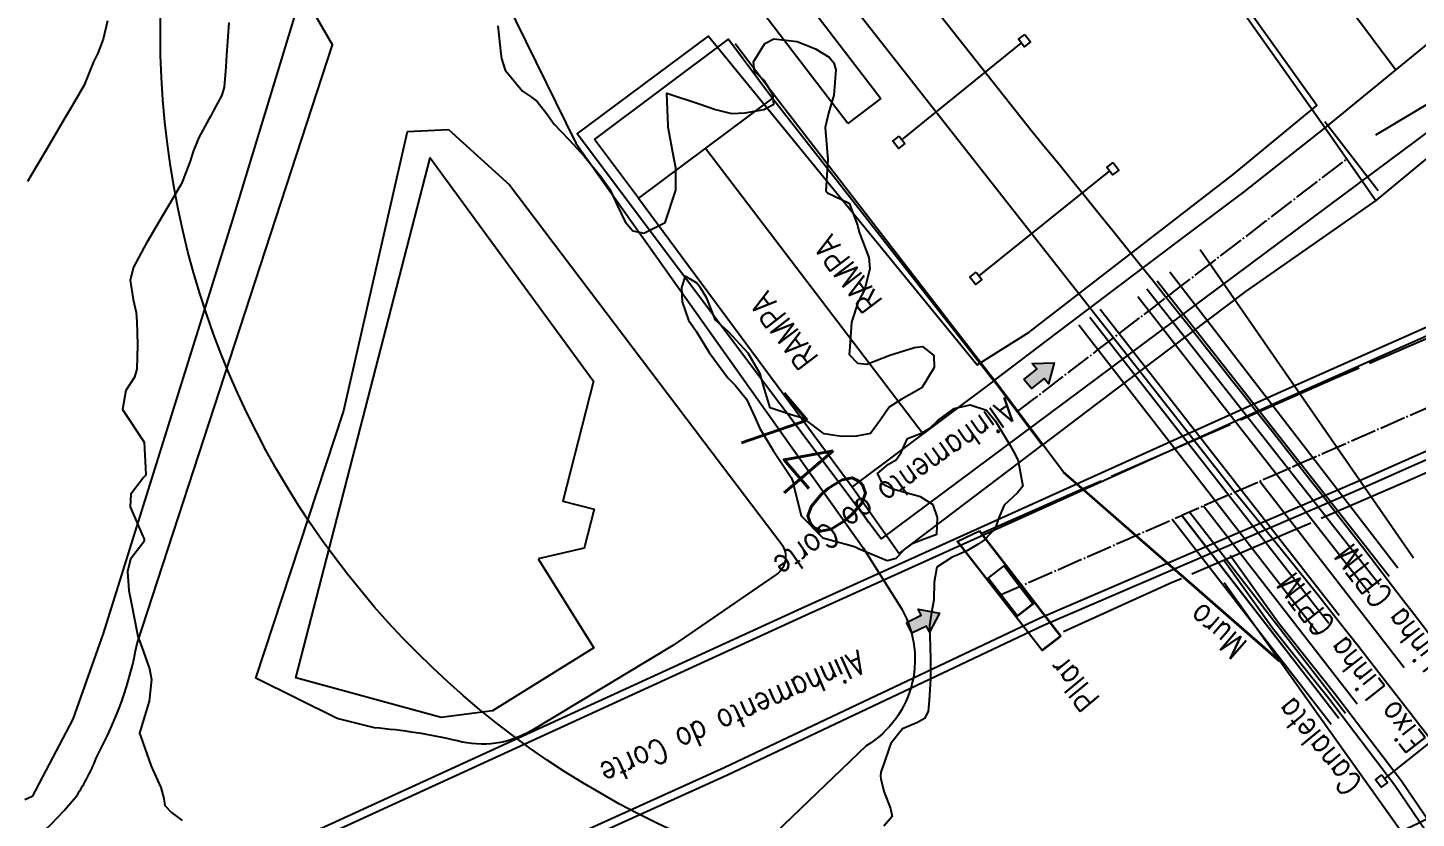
# Model space of a CAD drawing. Header units: metres. Extents: x 318500 to 325275, y 7408834 to 7428799.
# Drawn here: x 320381.1 to 320466.9, y 7410218.3 to 7410267.1 of the extents above; entities that cross this region are included whole.
import ezdxf
from ezdxf.enums import TextEntityAlignment as Align

# ---------------------------------------------------------------- set-up
doc = ezdxf.new("R2010")
doc.units = ezdxf.units.M
doc.header["$MEASUREMENT"] = 0
for name, pattern in [('CONTINUO', [0]), ('TRACEJADO', [8.7, 8, -0.7]), ('TRACO-PONTO', [1.88, 1.6, -0.14, 0, -0.14])]:
    doc.linetypes.add(name, pattern=pattern)
for name, color, linetype in [('ALINHAMENTO_CORTES', 45, 'Continuous'), ('CANALETA', 151, 'Continuous'), ('Canaleta de Drenagem', 151, 'Continuous'), ('Cotas', 45, 'Continuous'), ('Curvas de Nivel 1m', 11, 'Continuous'), ('Curvas de Nivel 5m', 15, 'Continuous'), ('Divisas', 45, 'Continuous'), ('Edificações', 30, 'Continuous'), ('EIXO', 45, 'Continuous'), ('LASTRO', 45, 'Continuous'), ('Linha Férrea', 20, 'Continuous'), ('MURO', 30, 'Continuous'), ('PASSARELA', 45, 'Continuous'), ('PILAR', 45, 'Continuous'), ('PLATAFORMA', 45, 'Continuous'), ('Pontes_Viadutos_Tubos', 190, 'Continuous'), ('Pórticos', 45, 'Continuous'), ('TEXTO', 45, 'Continuous'), ('TG', 45, 'Continuous'), ('TRILHO', 45, 'Continuous'), ('VIADUTO', 190, 'Continuous'), ('Vias Primárias', 230, 'Continuous')]:
    doc.layers.add(name, color=color, linetype=linetype)
doc.styles.add('ROMANS', font='romans', dxfattribs={"height": 0.2})
doc.styles.add('Style-STANDARD', font='STANDARD.shx')

# ---------------------------------------------------------------- blocks, each defined once
blk = doc.blocks.new('C0730DB0C790475312D094')
at = {"layer": 'TEXTO'}
blk.add_hatch(color=1, dxfattribs=at).paths.add_polyline_path([(-0.463, 0.576), (0.327, 1.212), (0.058, 1.547), (1.403, 1.604), (1.06, 0.302), (0.79, 0.636), (0, 0)])
at = {"layer": 'TEXTO', "color": 2, "linetype": 'CONTINUO'}
blk.add_polyline3d([(-0.463, 0.576, 0), (0.327, 1.212, 0), (0.058, 1.547, 0), (1.403, 1.604, 0), (1.06, 0.302, 0), (0.79, 0.636, 0), (0, 0, 0)], close=True, dxfattribs=at)
blk = doc.blocks.new('AAD0DA48CCA041FD12D094')
at = {"layer": 'TEXTO'}
blk.add_hatch(color=1, dxfattribs=at).paths.add_polyline_path([(-0.324, 0.664), (0.588, 1.109), (0.4, 1.495), (1.724, 1.252), (1.1, 0.059), (0.912, 0.445), (0, 0)])
at = {"layer": 'TEXTO', "color": 2, "linetype": 'CONTINUO'}
blk.add_polyline3d([(-0.324, 0.664, 0), (0.588, 1.109, 0), (0.4, 1.495, 0), (1.724, 1.252, 0), (1.1, 0.059, 0), (0.912, 0.445, 0), (0, 0, 0)], close=True, dxfattribs=at)

msp = doc.modelspace()

# ---------------------------------------------------------------- linework, layer by layer
at = {"layer": 'ALINHAMENTO_CORTES', "linetype": 'TRACO-PONTO', "flags": 128}
for points in [[(320441.149, 7410232.05), (320441.169, 7410232.059), (320441.26, 7410232.098), (320441.267, 7410232.102), (320442.409, 7410232.603), (320442.419, 7410232.607), (320442.531, 7410232.656), (320442.54, 7410232.66), (320442.722, 7410232.74), (320447.683, 7410234.917), (320449.172, 7410235.57), (320449.575, 7410235.747), (320449.602, 7410235.758), (320451.852, 7410236.745), (320451.862, 7410236.75), (320452.425, 7410236.997), (320452.432, 7410237), (320452.913, 7410237.211), (320453.78, 7410237.591), (320454.501, 7410237.907), (320455.314, 7410238.264), (320456.07, 7410238.596), (320456.839, 7410238.933), (320457.256, 7410239.116), (320458.273, 7410239.562), (320458.999, 7410239.881), (320459.755, 7410240.213), (320460.531, 7410240.553), (320462.026, 7410241.209), (320464.465, 7410242.279), (320472.917, 7410245.987), (320473.242, 7410246.13), (320473.247, 7410246.132), (320473.37, 7410246.186), (320473.396, 7410246.197), (320474.495, 7410246.679), (320474.522, 7410246.691), (320474.645, 7410246.745), (320474.656, 7410246.75), (320481.128, 7410249.59), (320481.72, 7410249.849), (320481.75, 7410249.862), (320483.067, 7410250.44), (320485.511, 7410251.513), (320486.275, 7410251.848), (320487.625, 7410252.44), (320490.978, 7410253.911), (320491.593, 7410254.181), (320491.621, 7410254.193), (320491.723, 7410254.238), (320491.737, 7410254.244), (320492.856, 7410254.735), (320492.87, 7410254.741), (320492.934, 7410254.769), (320492.961, 7410254.781), (320493.026, 7410254.809), (320497.062, 7410256.58), (320499.223, 7410257.528), (320501.974, 7410258.735), (320504.422, 7410259.809), (320505.835, 7410260.429), (320507.281, 7410261.064), (320509.916, 7410262.22), (320509.961, 7410262.239), (320509.974, 7410262.245), (320510.082, 7410262.293), (320510.123, 7410262.31), (320511.154, 7410262.763), (320511.194, 7410262.78), (320511.295, 7410262.825), (320511.313, 7410262.833)], [(320442.257, 7410243.394), (320442.3, 7410243.427), (320442.307, 7410243.433), (320443.256, 7410244.16), (320445.453, 7410245.844), (320445.883, 7410246.174), (320447.268, 7410247.236), (320447.913, 7410247.73), (320448.547, 7410248.217), (320449.794, 7410249.173), (320450.408, 7410249.643), (320450.983, 7410250.084), (320451.617, 7410250.571), (320452.373, 7410251.151), (320454.183, 7410252.538), (320454.196, 7410252.548), (320457.641, 7410255.189), (320457.658, 7410255.203), (320460.945, 7410257.723), (320462.626, 7410259.011)]]:
    msp.add_lwpolyline(points, dxfattribs=at)
at = {"layer": 'CANALETA', "linetype": 'CONTINUO'}
for points in [[(320451.852, 7410236.745, 0), (320461.657, 7410224.099, 0)], [(320451.862, 7410236.75, 0), (320461.666, 7410224.105, 0)], [(320452.425, 7410236.997, 0), (320462.136, 7410224.47, 0)]]:
    msp.add_polyline3d(points, dxfattribs=at)
at = {"layer": 'Canaleta de Drenagem'}
for points in [[(320548.852, 7410086.716), (320537.01, 7410107.92), (320534.532, 7410112.691), (320529.5, 7410121.713), (320521.46, 7410135.124), (320517.759, 7410141.023), (320514.108, 7410146.971), (320507.802, 7410157.393), (320502.759, 7410165.134), (320497.792, 7410172.894), (320494.992, 7410177.4), (320489.144, 7410186.324), (320482.294, 7410196.673), (320475.6, 7410205.699), (320469.476, 7410214.61), (320465.597, 7410220.307), (320461.486, 7410225.694), (320460.214, 7410227.287), (320458.032, 7410230.019), (320455.005, 7410234.252)], [(320549.264, 7410086.904), (320537.451, 7410108.158), (320534.972, 7410112.929), (320529.933, 7410121.963), (320521.887, 7410135.385), (320518.184, 7410141.286), (320514.535, 7410147.232), (320508.226, 7410157.659), (320503.179, 7410165.405), (320498.214, 7410173.161), (320495.414, 7410177.669), (320489.561, 7410186.599), (320482.7, 7410196.966), (320476.014, 7410205.966), (320469.902, 7410214.86), (320466.009, 7410220.577), (320461.875, 7410225.995), (320460.596, 7410227.596), (320458.431, 7410230.307), (320455.419, 7410234.519)]]:
    msp.add_lwpolyline(points, dxfattribs=at)
at = {"layer": 'Curvas de Nivel 1m', "flags": 128}
for points, elevation in [([(320386.041, 7410267.556), (320385.787, 7410266.421), (320385.443, 7410265.562), (320385.187, 7410265.009), (320384.61, 7410263.57), (320383.864, 7410262.308), (320383.438, 7410261.587), (320382.565, 7410260.101), (320382.275, 7410259.604), (320381.634, 7410258.523), (320381.102, 7410257.621)], 742), ([(320393.539, 7410267.457), (320393.458, 7410266.267), (320393.409, 7410265.458), (320393.369, 7410264.718), (320393.259, 7410263.46), (320393.112, 7410262.953), (320392.587, 7410261.962), (320392.407, 7410261.647), (320392.305, 7410261.473), (320391.696, 7410260.351), (320391.35, 7410259.482), (320391.151, 7410258.884), (320390.616, 7410257.489), (320390.589, 7410257.429), (320390.528, 7410257.324), (320389.843, 7410256.167), (320389.451, 7410255.506), (320388.483, 7410253.852), (320388.301, 7410253.523), (320387.665, 7410252.329), (320387.44, 7410251.535), (320387.634, 7410250.33), (320387.814, 7410249.529), (320387.859, 7410248.973), (320387.909, 7410247.527), (320387.866, 7410246.039), (320387.712, 7410245.53), (320387.182, 7410244.713), (320386.971, 7410243.534), (320388.32, 7410241.52), (320388.415, 7410239.518), (320388.371, 7410239.437), (320388.287, 7410239.353), (320387.495, 7410238.305), (320387.457, 7410237.528), (320388.242, 7410235.709), (320388.303, 7410235.581), (320388.318, 7410235.519), (320388.32, 7410235.438), (320388.236, 7410235.275), (320387.461, 7410234.288), (320387.287, 7410233.529), (320387.374, 7410232.347), (320387.522, 7410231.527), (320387.851, 7410229.836), (320387.933, 7410229.522), (320388.151, 7410228.917), (320388.653, 7410227.512), (320388.765, 7410226.866), (320388.623, 7410225.512), (320388.082, 7410223.756), (320388.034, 7410223.567), (320388.035, 7410223.52), (320388.078, 7410223.368), (320388.754, 7410221.509), (320389.344, 7410220.187), (320389.52, 7410219.497), (320389.588, 7410219.069), (320390.012, 7410218.643), (320390.668, 7410218.142)], 741)]:
    msp.add_lwpolyline(points, dxfattribs=dict(at, elevation=elevation))
at = {"layer": 'Curvas de Nivel 5m', "elevation": 740, "flags": 128}
msp.add_lwpolyline([(320410.17, 7410267.235), (320410.362, 7410265.515), (320410.396, 7410265.232), (320410.629, 7410264.504), (320411.686, 7410263.214), (320412.241, 7410262.84), (320412.604, 7410262.577), (320413.204, 7410261.798), (320413.637, 7410261.184), (320414.575, 7410260.195), (320415.531, 7410259.16), (320416.542, 7410257.925), (320417.079, 7410257.142), (320417.551, 7410256.165), (320418.038, 7410255.127), (320418.502, 7410254.568), (320419.186, 7410254.424), (320420.51, 7410255.09), (320421.16, 7410257.084), (320421.159, 7410258.476), (320421.04, 7410259.085), (320420.7, 7410260.977), (320420.687, 7410261.089), (320420.61, 7410263.09), (320422.603, 7410262.418), (320423.611, 7410262.066), (320424.598, 7410261.834), (320425.447, 7410261.876), (320426.601, 7410262.082), (320427.213, 7410262.395), (320427.164, 7410263.004), (320426.623, 7410263.864), (320426.036, 7410264.424), (320425.966, 7410265.02), (320426.657, 7410266.145), (320427.229, 7410266.437), (320428.659, 7410266.277), (320429.795, 7410265.83), (320430.645, 7410265.315), (320430.923, 7410264.956), (320431.055, 7410264.532), (320430.935, 7410262.955), (320430.599, 7410261.854), (320430.389, 7410260.963), (320430.56, 7410258.96), (320430.439, 7410257.054), (320430.477, 7410256.961), (320430.53, 7410256.929), (320431.876, 7410256.292), (320432.39, 7410254.932), (320432.504, 7410254.502), (320433.09, 7410252.921), (320433.152, 7410252.238), (320432.826, 7410250.924), (320432.443, 7410250.197), (320432.03, 7410248.936), (320431.925, 7410247.419), (320431.868, 7410246.938), (320432.392, 7410246.397), (320432.976, 7410246.337), (320434.4, 7410246.9), (320435.921, 7410247.371), (320436.408, 7410247.422), (320437.1, 7410246.869), (320437.122, 7410246.136), (320436.37, 7410244.88), (320435.096, 7410244.159), (320434.358, 7410243.674), (320433.816, 7410242.908), (320433.195, 7410242.06), (320432.335, 7410241.898), (320431.405, 7410241.873), (320430.336, 7410242.044), (320429.07, 7410242.973), (320428.352, 7410243.191), (320427.006, 7410243.65), (320426.577, 7410245.007), (320426.381, 7410245.745), (320425.635, 7410247.021), (320424.419, 7410248.333), (320423.613, 7410249.048), (320423.075, 7410250.423), (320422.7, 7410251.058), (320422.454, 7410251.357), (320421.752, 7410251.779), (320421.517, 7410251.074), (320421.566, 7410250.198), (320421.952, 7410249.067), (320422.42, 7410248.371), (320423.222, 7410247.052), (320424.377, 7410245.496), (320424.84, 7410245.033), (320425.524, 7410244.185), (320426.062, 7410243.014), (320426.341, 7410242.409), (320427.191, 7410240.997), (320428.295, 7410239.342), (320428.435, 7410238.979), (320428.455, 7410238.811), (320428.904, 7410236.974), (320430.25, 7410235.614), (320432.055, 7410235.121), (320432.242, 7410235.046), (320432.503, 7410234.926), (320434.23, 7410234.202), (320434.778, 7410234.348), (320435.294, 7410234.889), (320435.84, 7410235.29), (320436.249, 7410235.451), (320437.288, 7410235.831), (320437.345, 7410236.864), (320437.059, 7410237.649), (320436.283, 7410238.137), (320434.577, 7410238.607), (320434.289, 7410238.764), (320434.193, 7410238.806), (320433.976, 7410238.905), (320433.634, 7410239.576), (320434.309, 7410240.156), (320434.775, 7410240.433), (320435.097, 7410240.892), (320435.483, 7410241.738), (320436.338, 7410242.084), (320436.842, 7410242.373), (320437.349, 7410242.865), (320438.358, 7410243.603), (320439.36, 7410243.835), (320440.357, 7410243.498), (320440.922, 7410242.814), (320441.829, 7410241.304), (320442.118, 7410240.802), (320442.314, 7410240.374), (320442.6, 7410238.795), (320442.286, 7410238.388), (320441.454, 7410237.632), (320441.112, 7410236.812), (320440.895, 7410236.179), (320440.25, 7410235.496), (320439.845, 7410235.227), (320439.188, 7410234.836), (320438.551, 7410234.53), (320438.233, 7410234.411), (320437.294, 7410233.794), (320437.123, 7410232.866), (320437.109, 7410231.776), (320436.936, 7410230.869), (320436.849, 7410230.201), (320436.873, 7410228.869), (320436.912, 7410228.105), (320436.913, 7410226.868), (320436.828, 7410225.58), (320436.75, 7410224.87), (320436.538, 7410224.439), (320436.1, 7410224.195), (320435.178, 7410223.805), (320434.457, 7410222.896), (320434.352, 7410222.621), (320434.063, 7410221.767), (320433.828, 7410221.129), (320433.81, 7410220.904), (320433.834, 7410220.69), (320434.04, 7410219.893), (320434.43, 7410218.896), (320434.528, 7410218.39), (320434.013, 7410217.793)], dxfattribs=at)
at = {"layer": 'Divisas'}
msp.add_lwpolyline([(320671.478, 7409910.677), (320655.124, 7409925.073), (320650.169, 7409929.769), (320632.548, 7409951.504), (320614.502, 7409975.361), (320595.14, 7410001.243), (320593.895, 7410002.908), (320577.25, 7409993.447), (320535.714, 7410079.205), (320531.362, 7410088.4), (320525.164, 7410099.36), (320534.916, 7410103.491), (320520.404, 7410123.836), (320522.708, 7410125.959), (320511.882, 7410140.84), (320494.12, 7410163.929), (320496.941, 7410168.238), (320487.821, 7410179.665), (320483.208, 7410185.432), (320486.538, 7410188.585), (320455.04, 7410232.829)], dxfattribs=at)
at = {"layer": 'Edificações'}
msp.add_lwpolyline([(320375.938, 7410290.126), (320382.213, 7410286.765), (320383.343, 7410285.549), (320397.76, 7410268.448), (320397.517, 7410267.573), (320393.803, 7410255.346), (320385.786, 7410229.7), (320383.898, 7410224.401), (320381.403, 7410219.637), (320380.947, 7410219.424)], dxfattribs=at)
msp.add_lwpolyline([(320412.659, 7410234.308), (320416.093, 7410228.823), (320409.845, 7410224.912), (320406.67, 7410224.519), (320397.686, 7410226.951), (320405.993, 7410259.088), (320416.071, 7410245.289), (320414.183, 7410237.875), (320416.114, 7410237.383), (320415.502, 7410234.981)], close=True, dxfattribs=at)
at = {"layer": 'EIXO', "linetype": 'CONTINUO'}
for points in [[(320464.622, 7410232.723, 739.426), (320450.279, 7410250.98, 739.434)], [(320461.521, 7410230.325, 739.488), (320446.749, 7410249.219, 739.434)]]:
    msp.add_polyline3d(points, dxfattribs=at)
at = {"layer": 'LASTRO', "linetype": 'CONTINUO'}
for points in [[(320453.571, 7410253.422, 739.483), (320466.757, 7410234.375, 739.321)], [(320465.785, 7410233.727, 739.481), (320451.7, 7410252.026, 739.581)], [(320457.256, 7410239.116, 0), (320466.18, 7410227.606, 0)], [(320453.78, 7410237.591, 0), (320463.271, 7410225.35, 0)], [(320452.913, 7410237.211, 0), (320462.545, 7410224.787, 0)]]:
    msp.add_polyline3d(points, dxfattribs=at)
at = {"layer": 'Linha Férrea'}
for points in [[(321000, 7409665.789, 0.078197), (320889.691, 7409761.645, 0.016428), (320831.735, 7409795.8, -0.029281), (320758.162, 7409840.189, -0.075107), (320633.213, 7409959.145, -0.038123), (320591.245, 7410019.369), (320569.878, 7410055.984), (320528.944, 7410130.121, 0.044252), (320455.674, 7410238.482), (320423.409, 7410279.545, -0.076357), (320336.109, 7410440.077, -0.029288), (320307.678, 7410537.206, 0.027041), (320278.586, 7410637.586, 0.100983), (320172.348, 7410808.477, 0.013159)], [(321000, 7409672.461, 0.064653), (320912.297, 7409751.466, 0.030753), (320836.249, 7409797.862, -0.016147), (320768.63, 7409837.796, -0.116635), (320583.997, 7410039.771), (320542.786, 7410113.919, 0.026405), (320494.03, 7410193.917, 0.017029), (320443.189, 7410260.7), (320429.493, 7410278.025, -0.097268), (320322.982, 7410493.451), (320310.757, 7410540.446), (320304.231, 7410567.008, 0.019913), (320282.851, 7410638.027, 0.100687), (320180.06, 7410806.177, 0.011092)]]:
    msp.add_lwpolyline(points, format="xyb", dxfattribs=at)
at = {"layer": 'MURO', "linetype": 'CONTINUO'}
for points in [[(320445.108, 7410239.682, 739.704), (320440.924, 7410245.262, 739.59)], [(320458.476, 7410227.959, 741.788), (320445.093, 7410239.669, 742.214)], [(320445.108, 7410239.682, 739.704), (320458.532, 7410227.962, 739.232)], [(320452.432, 7410237, 0), (320462.143, 7410224.475, 0)]]:
    msp.add_polyline3d(points, dxfattribs=at)
at = {"layer": 'PASSARELA', "linetype": 'CONTINUO'}
for points in [[(320452.75, 7410281.83, 0), (320465.661, 7410264.517, 0)], [(320448.538, 7410278.95, 739.713), (320461.28, 7410260.937, 747.21)], [(320461.28, 7410260.937, 747.21), (320470.042, 7410268.098, 744.982), (320473.339, 7410263.826, 744.982), (320464.414, 7410256.452, 747.167)], [(320424.832, 7410266.141, 745.577), (320427.519, 7410262.638, 745.569), (320440.924, 7410245.262, 739.59)], [(320427.131, 7410262.777, 739.872), (320440.822, 7410245.307, 747.205)], [(320461.275, 7410261.331, 739.607), (320464.571, 7410257.06, 739.58)], [(320422.995, 7410259.682, 0), (320436.443, 7410242.029, 0)], [(320418.858, 7410256.587, 745.6), (320432.064, 7410238.751, 748.34), (320434.974, 7410234.637, 743.704), (320443.795, 7410241.342, 747.188)], [(320440.822, 7410245.307, 747.205), (320432.064, 7410238.751, 748.34)]]:
    msp.add_polyline3d(points, dxfattribs=at)
at = {"layer": 'PILAR', "linetype": 'CONTINUO'}
for points in [[(320444.95, 7410229.536, 747.278), (320443.802, 7410228.65, 747.278), (320438.545, 7410235.386, 747.303), (320439.933, 7410236.041, 747.303)], [(320439.932, 7410236.026, 747.79), (320438.582, 7410235.377, 747.79), (320443.807, 7410228.674, 747.771), (320444.938, 7410229.534, 747.771)], [(320439.932, 7410236.026, 747.79), (320444.938, 7410229.534, 747.771)], [(320444.95, 7410229.536, 747.278), (320439.933, 7410236.041, 747.303)]]:
    msp.add_polyline3d(points, dxfattribs=at)
for points in [[(320442.273, 7410230.771, 739.887), (320443.255, 7410231.521, 739.887), (320441.431, 7410233.89, 739.887), (320440.459, 7410233.148, 739.887)], [(320442.274, 7410230.784, 747.043), (320443.234, 7410231.526, 747.043), (320441.43, 7410233.88, 747.033), (320440.469, 7410233.146, 747.033)]]:
    msp.add_polyline3d(points, close=True, dxfattribs=at)
at = {"layer": 'PLATAFORMA', "linetype": 'CONTINUO'}
for points in [[(320322.711, 7410473.72, 741.083), (320328.235, 7410456.266, 741.101), (320334.112, 7410439.718, 741.145), (320340.048, 7410423.755, 741.105), (320346.938, 7410406.982, 741.079), (320354.342, 7410390.52, 741.069), (320361.891, 7410374.709, 741.145), (320369.992, 7410358.827, 741.137), (320378.442, 7410343.681, 741.134), (320386.915, 7410329.402, 741.105), (320396.178, 7410314.848, 741.041), (320405.547, 7410300.923, 741.011), (320414.966, 7410287.658, 740.981), (320425.478, 7410273.67, 740.894), (320433.828, 7410262.744, 740.805)], [(320431.788, 7410261.209, 741.069), (320423.431, 7410272.145, 740.894), (320412.886, 7410286.176, 740.981), (320403.42, 7410299.507, 741.011), (320394.008, 7410313.498, 741.041), (320384.697, 7410328.126, 741.105), (320376.178, 7410342.483, 741.134), (320367.68, 7410357.715, 741.137), (320359.535, 7410373.685, 741.145), (320351.952, 7410389.565, 741.069), (320344.513, 7410406.106, 741.079), (320337.584, 7410422.975, 741.105), (320331.621, 7410439.008, 741.145), (320326.103, 7410455.907, 741.111), (320321.385, 7410473.358, 741.081)], [(320433.828, 7410262.744, 740.805), (320431.788, 7410261.209, 741.069)], [(320443.795, 7410241.342, 747.188), (320440.822, 7410245.307, 747.205), (320444.665, 7410248.226, 747.204), (320448.463, 7410251.103, 747.199), (320452.322, 7410254.021, 747.199), (320456.289, 7410256.988, 747.196), (320461.28, 7410260.937, 747.21)], [(320461.28, 7410260.937, 747.21), (320464.414, 7410256.452, 747.167), (320456.374, 7410250.835, 747.155), (320447.221, 7410243.922, 747.178), (320443.795, 7410241.342, 747.188)]]:
    msp.add_polyline3d(points, dxfattribs=at)
msp.add_polyline3d([(320416.138, 7410260.222, 745.6), (320424.412, 7410266.412, 739.925), (320427.131, 7410262.777, 739.872), (320418.858, 7410256.587, 745.6)], close=True, dxfattribs=at)
at = {"layer": 'Pontes_Viadutos_Tubos'}
msp.add_lwpolyline([(320362.716, 7410200.913), (320397.695, 7410216.957), (320428.924, 7410231.262), (320458.536, 7410244.624), (320492.248, 7410259.603), (320521.931, 7410272.632), (320560.468, 7410289.216), (320591.096, 7410302.589), (320614.095, 7410312.634), (320615.385, 7410313.304), (320601.623, 7410308.339), (320586.095, 7410305.236, -0.103956), (320536.449, 7410307.847, -0.045941), (320512.452, 7410316.095), (320497.846, 7410322.398), (320488.684, 7410326.09), (320478.96, 7410329.39), (320472.833, 7410331.175), (320459.74, 7410333.733, 0.027011), (320445.235, 7410334.537, 0.04008), (320422.939, 7410332.722, 0.051167), (320395.572, 7410325.108, 0.021537), (320378.182, 7410316.128, 0.069445)], format="xyb", dxfattribs=at)
msp.add_lwpolyline([(320652.082, 7410318.82), (320649.878, 7410319.268), (320639.688, 7410315.647), (320623.463, 7410308.913), (320603.013, 7410299.95), (320581.897, 7410290.7), (320558.604, 7410280.563), (320533.452, 7410269.785), (320508.75, 7410258.877), (320483.853, 7410247.653), (320463.892, 7410238.792), (320443.878, 7410230.195), (320424.368, 7410220.954), (320401.972, 7410210.814), (320382.08, 7410201.832), (320363.272, 7410193.229), (320331.033, 7410179.512), (320329.955, 7410178.208)], dxfattribs=at)
msp.add_lwpolyline([(320443.009, 7410248.326), (320455.598, 7410258.049), (320460.767, 7410262.316), (320445.92, 7410283.082), (320453.8, 7410288.873), (320472.803, 7410264.551), (320433.852, 7410235.556), (320415.08, 7410260.573), (320423.191, 7410266.596), (320439.779, 7410246.29)], close=True, dxfattribs=at)
at = {"layer": 'Pórticos'}
for points in [[(320435.14, 7410260.194), (320442.512, 7410266.18)], [(320439.909, 7410251.794), (320447.969, 7410258.256)], [(320464.966, 7410220.729), (320472.269, 7410226.541)]]:
    msp.add_lwpolyline(points, dxfattribs=at)
for points in [[(320442.733, 7410266.713), (320443.083, 7410266.254), (320442.687, 7410265.951), (320442.336, 7410266.409)], [(320434.965, 7410260.424), (320435.316, 7410259.965), (320434.919, 7410259.662), (320434.568, 7410260.12)], [(320448.19, 7410258.789), (320448.541, 7410258.33), (320448.144, 7410258.027), (320447.794, 7410258.486)], [(320439.734, 7410252.023), (320440.084, 7410251.565), (320439.688, 7410251.261), (320439.337, 7410251.72)], [(320464.79, 7410220.958), (320465.141, 7410220.5), (320464.745, 7410220.196), (320464.394, 7410220.655)]]:
    msp.add_lwpolyline(points, close=True, dxfattribs=at)
at = {"layer": 'TEXTO', "linetype": 'CONTINUO', "flags": 128}
msp.add_lwpolyline([(320464.411, 7410260.499), (320687.643, 7410393.641)], dxfattribs=at)
at = {"layer": 'TG', "linetype": 'CONTINUO'}
msp.add_circle((320443.531, 7410266.836), 54.215, dxfattribs=at)
at = {"layer": 'TRILHO', "linetype": 'CONTINUO'}
for points in [[(320465.251, 7410233.217, 739.623), (320450.908, 7410251.475, 739.624)], [(320465.251, 7410233.217, 739.623), (320450.908, 7410251.475, 739.624)], [(320449.722, 7410250.522, 739.615), (320464.012, 7410232.206, 739.599)], [(320449.722, 7410250.522, 739.615), (320464.012, 7410232.206, 739.599)], [(320462.151, 7410230.818, 739.686), (320447.379, 7410249.712, 739.608)], [(320462.151, 7410230.818, 739.686), (320447.379, 7410249.712, 739.608)], [(320446.074, 7410248.776, 739.631), (320460.824, 7410229.751, 739.66)], [(320446.074, 7410248.776, 739.631), (320460.824, 7410229.751, 739.66)]]:
    msp.add_polyline3d(points, dxfattribs=at)
at = {"layer": 'VIADUTO', "linetype": 'TRACEJADO', "flags": 128}
for points in [[(320440.123, 7410235.914), (320446.2, 7410238.589), (320454.219, 7410242.095), (320462.04, 7410245.534), (320470.629, 7410249.25), (320473.419, 7410250.363), (320477.328, 7410251.922), (320481.219, 7410253.599), (320485.487, 7410255.479), (320489.051, 7410257.003), (320491.51, 7410258.158), (320497.689, 7410260.902), (320505.264, 7410264.253), (320508.362, 7410265.621)], [(320445.113, 7410229.819), (320451.839, 7410232.862), (320459.236, 7410236.041), (320466.708, 7410239.271), (320475.049, 7410242.947), (320484.931, 7410247.256), (320487.072, 7410248.175), (320489.776, 7410249.382), (320492.922, 7410250.789), (320494.549, 7410251.442), (320500.747, 7410254.177), (320506.393, 7410256.698), (320511.428, 7410258.913)]]:
    msp.add_lwpolyline(points, dxfattribs=at)
at = {"layer": 'Vias Primárias'}
for points in [[(320362.918, 7410200.456), (320397.904, 7410216.503), (320429.131, 7410230.807), (320458.741, 7410244.168), (320492.45, 7410259.145), (320522.131, 7410272.173), (320560.667, 7410288.757), (320591.296, 7410302.13), (320614.311, 7410312.183), (320622.302, 7410316.33), (320601.489, 7410308.822), (320586.007, 7410305.728, -0.103944), (320536.573, 7410308.332, -0.045957), (320512.653, 7410316.553), (320498.039, 7410322.859), (320488.858, 7410326.559), (320479.111, 7410329.867), (320472.951, 7410331.661), (320459.815, 7410334.228, 0.027051), (320445.235, 7410335.037, 0.040085), (320422.857, 7410333.215, 0.051197), (320395.376, 7410325.568, 0.021553), (320377.934, 7410316.562, 0.069289)], [(320269.482, 7410165.227), (320288.485, 7410172.544), (320301.745, 7410178.612), (320314.133, 7410185.506), (320352.585, 7410202.405), (320356.081, 7410204.322), (320360.902, 7410206.327), (320365.493, 7410208.435), (320371.213, 7410210.976), (320373.012, 7410211.752, -0.009918), (320377.135, 7410213.912, 0.099102), (320384.107, 7410219.634, 0.056701), (320385.422, 7410222.167, 0.080859), (320387.874, 7410229.083), (320399.949, 7410266.06), (320396.886, 7410271.378), (320405.24, 7410276.691), (320410.05, 7410270.073), (320414.992, 7410259.994)], [(320414.992, 7410259.994), (320432.736, 7410234.983), (320434.969, 7410231.465, -0.419974), (320432.931, 7410222.752), (320425.792, 7410215.916, 0.417748), (320425.741, 7410212.664), (320433.382, 7410204.778), (320441.216, 7410196.118), (320458.839, 7410178.949), (320480.291, 7410155.233)]]:
    msp.add_lwpolyline(points, format="xyb", dxfattribs=at)
msp.add_lwpolyline([(320651.424, 7410320.319), (320639.509, 7410316.114), (320623.266, 7410309.373), (320602.812, 7410300.408), (320581.697, 7410291.159), (320558.405, 7410281.022), (320533.253, 7410270.244), (320508.546, 7410259.334), (320483.649, 7410248.11), (320463.692, 7410239.25), (320443.672, 7410230.651), (320424.158, 7410221.407), (320401.766, 7410211.27), (320381.873, 7410202.288), (320363.07, 7410193.686)], dxfattribs=at)
msp.add_lwpolyline([(320407.115, 7410260.83), (320410.889, 7410257.416), (320424.501, 7410239.445), (320427.675, 7410235.25, -0.445395), (320427.294, 7410233.275), (320420.984, 7410228.953), (320412.263, 7410223.712, -0.203035), (320407.676, 7410223.063, 0.038447), (320402.546, 7410223.868), (320400.244, 7410224.452), (320395.212, 7410226.946), (320400.638, 7410243.392), (320404.58, 7410260.713)], format="xyb", close=True, dxfattribs=at)

# ---------------------------------------------------------------- block references
at = {"layer": 'TEXTO'}
for name, p in [('C0730DB0C790475312D094', (320443.137, 7410244.826)), ('AAD0DA48CCA041FD12D094', (320435.744, 7410229.713))]:
    msp.add_blockref(name, p, dxfattribs=at)

# ---------------------------------------------------------------- texts
at = {"layer": 'Cotas', "style": 'Style-STANDARD'}
msp.add_text('740', height=4, rotation=310.53368, dxfattribs=at).set_placement((320429.073, 7410240.041, 740), align=Align.MIDDLE_CENTER)
at = {"layer": 'TEXTO', "style": 'ROMANS', "width": 0.8}
for s, rotation, p in [('RAMPA', 127.32539, (320433.99, 7410250.254)), ('RAMPA', 127.32539, (320430.04, 7410246.762)), ('Alinhamento do Corte', 215, (320441.487, 7410244.299)), ('Eixo Linha CPTM', 128.01987, (320471.151, 7410224.892)), ('Eixo Linha CPTM', 128.01987, (320467.592, 7410223.115)), ('Muro', 139.20212, (320456.554, 7410229.137)), ('Alinhamento do Corte', 204, (320432.425, 7410228.72)), ('PIlar', 129.32329, (320447.444, 7410225.679)), ('Canaleta', 129.32329, (320463.659, 7410220.489))]:
    msp.add_text(s, height=1.5, rotation=rotation, dxfattribs=at).set_placement(p)

doc.saveas('drawing.dxf')
